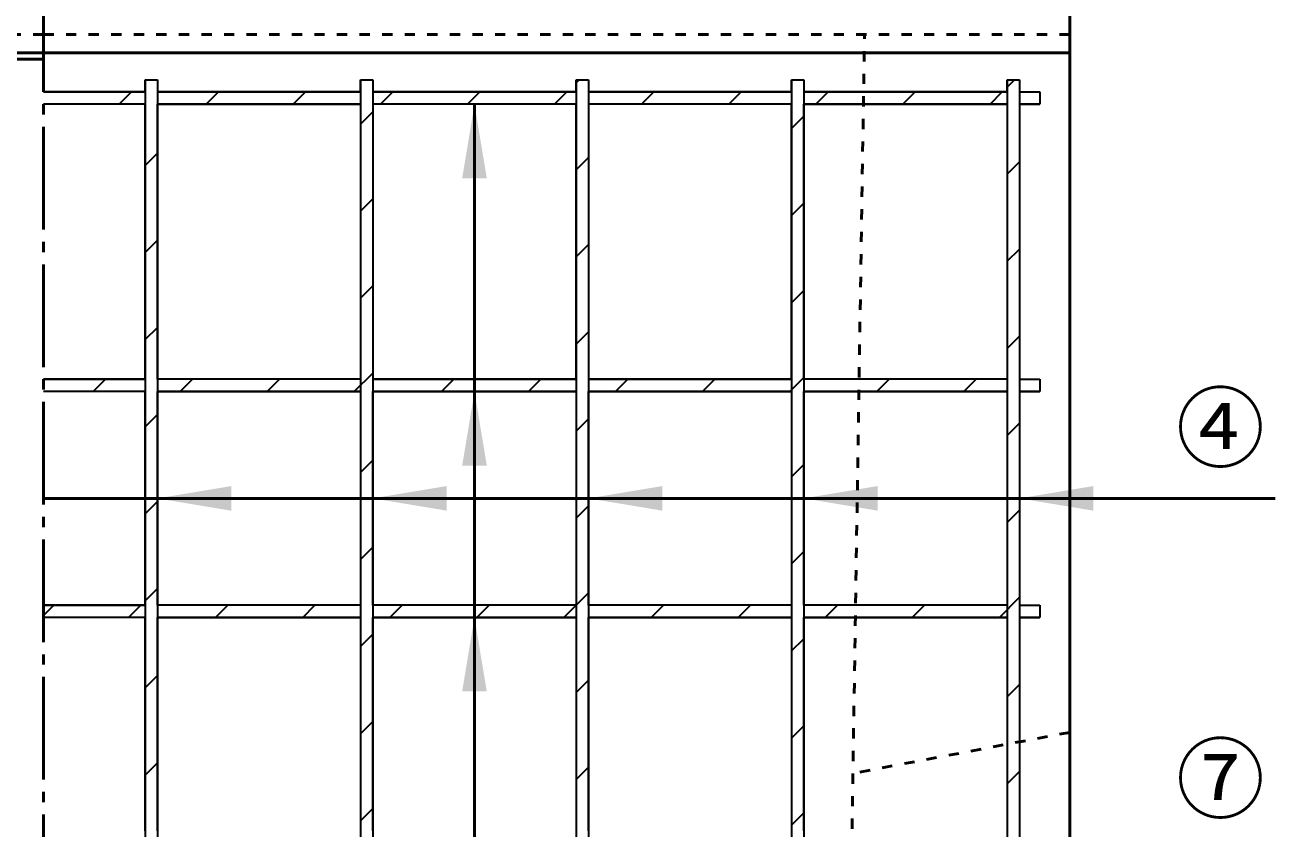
# Model space of a CAD drawing. Units: millimetres, scale not verified. Extents: x 100 to 4105, y 100 to 2870.
# Drawn here: x 2445 to 3054, y 824 to 1215 of the extents above; entities that cross this region are included whole.
import ezdxf
from ezdxf.enums import TextEntityAlignment as Align

# ---------------------------------------------------------------- set-up
doc = ezdxf.new("R2010")
doc.units = ezdxf.units.MM
doc.header["$LTSCALE"] = 5
doc.linetypes.add('USER1', pattern=[2.2, 1, -1.2])
doc.linetypes.add('USER2', pattern=[13.4, 10, -1.2, 1, -1.2])
doc.layers.add('V-nasSTD', color=7, linetype='Continuous', lineweight=35)
doc.styles.add('ＭＳ ゴシック', font='')
doc.styles.get('ＭＳ ゴシック').set_extended_font_data('MS Gothic')

msp = doc.modelspace()

# ---------------------------------------------------------------- hatches: boundary and pattern name
at = {"layer": 'V-nasSTD'}
for points in [[(2658.106, 1140.244), (2664.106, 1176.244), (2670.106, 1140.244)], [(2658.106, 1000.244), (2664.106, 1036.244), (2670.106, 1000.244)], [(2545.606, 990.244), (2509.606, 984.244), (2545.606, 978.244)], [(2650.606, 990.244), (2614.606, 984.244), (2650.606, 978.244)], [(2755.606, 990.244), (2719.606, 984.244), (2755.606, 978.244)], [(2860.606, 990.244), (2824.606, 984.244), (2860.606, 978.244)], [(2965.606, 990.244), (2929.606, 984.244), (2965.606, 978.244)], [(2658.106, 890.244), (2664.106, 926.244), (2670.106, 890.244)]]:
    msp.add_hatch(color=256, dxfattribs=at).paths.add_polyline_path(points)

# ---------------------------------------------------------------- linework, layer by layer
at = {"layer": 'V-nasSTD', "linetype": 'USER2', "lineweight": 50}
msp.add_line((2454.106, 445.244), (2454.106, 1411.244), dxfattribs=at)
at = {"layer": 'V-nasSTD', "lineweight": 50}
for p, q in [((2954.106, 1386.244), (2954.106, 1201.244)), ((2954.106, 1210.244), (2954.106, 470.244)), ((1954.106, 1201.244), (2954.106, 1201.244)), ((1954.106, 1198.244), (2454.106, 1198.244)), ((2664.106, 415.244), (2664.106, 1176.244)), ((3054.106, 984.244), (2454.106, 984.244))]:
    msp.add_line(p, q, dxfattribs=at)
at = {"layer": 'V-nasSTD', "linetype": 'USER1', "lineweight": 50}
for p, q in [((1954.106, 1210.244), (2454.106, 1210.244)), ((2454.106, 1210.244), (2954.106, 1210.244)), ((2844.106, 570.244), (2854.106, 1210.244)), ((2954.106, 870.244), (2848.481, 850.244))]:
    msp.add_line(p, q, dxfattribs=at)
at = {"layer": 'V-nasSTD'}
for p, q in [((2503.606, 1188.244), (2503.606, 498.244)), ((2503.606, 1188.244), (2509.606, 1188.244)), ((2503.606, 1182.244), (2503.606, 1188.244)), ((2503.606, 1188.244), (2509.606, 1188.244)), ((2503.606, 1182.244), (2503.606, 1188.244)), ((2503.606, 1188.244), (2509.606, 1188.244)), ((2509.606, 1188.244), (2509.606, 498.244)), ((2509.606, 1188.244), (2509.606, 1182.244)), ((2509.606, 1188.244), (2509.606, 1182.244)), ((2608.606, 1188.244), (2608.606, 498.244)), ((2608.606, 1188.244), (2614.606, 1188.244)), ((2608.606, 1182.244), (2608.606, 1188.244)), ((2608.606, 1188.244), (2614.606, 1188.244)), ((2608.606, 1182.244), (2608.606, 1188.244)), ((2608.606, 1188.244), (2614.606, 1188.244)), ((2614.606, 1188.244), (2614.606, 498.244)), ((2614.606, 1188.244), (2614.606, 1182.244)), ((2614.606, 1188.244), (2614.606, 1182.244)), ((2713.606, 1188.244), (2713.606, 498.244)), ((2713.606, 1188.244), (2719.606, 1188.244)), ((2713.606, 1182.244), (2713.606, 1188.244)), ((2713.606, 1188.244), (2719.606, 1188.244)), ((2713.606, 1186.722), (2715.128, 1188.244)), ((2713.606, 1182.244), (2713.606, 1188.244)), ((2713.606, 1188.244), (2719.606, 1188.244)), ((2719.606, 1188.244), (2719.606, 498.244)), ((2719.606, 1188.244), (2719.606, 1182.244)), ((2719.606, 1188.244), (2719.606, 1182.244)), ((2818.606, 1188.244), (2818.606, 498.244)), ((2818.606, 1188.244), (2824.606, 1188.244)), ((2818.606, 1182.244), (2818.606, 1188.244)), ((2818.606, 1188.244), (2824.606, 1188.244)), ((2818.606, 1182.244), (2818.606, 1188.244)), ((2818.606, 1188.244), (2824.606, 1188.244)), ((2824.606, 1188.244), (2824.606, 498.244)), ((2824.606, 1188.244), (2824.606, 1182.244)), ((2824.606, 1188.244), (2824.606, 1182.244)), ((2923.606, 1188.244), (2923.606, 498.244)), ((2923.606, 1188.244), (2929.606, 1188.244)), ((2923.606, 1182.244), (2923.606, 1188.244)), ((2923.606, 1188.244), (2929.606, 1188.244)), ((2923.606, 1184.59), (2927.26, 1188.244)), ((2923.606, 1182.244), (2923.606, 1188.244)), ((2923.606, 1188.244), (2929.606, 1188.244)), ((2929.606, 1188.244), (2929.606, 498.244)), ((2929.606, 1188.244), (2929.606, 1182.244)), ((2929.606, 1188.244), (2929.606, 1182.244)), ((2503.606, 1182.244), (2454.106, 1182.244)), ((2454.106, 1182.244), (2503.606, 1182.244)), ((2454.106, 1182.244), (2503.606, 1182.244)), ((2490.996, 1176.244), (2496.996, 1182.244)), ((2608.606, 1182.244), (2509.606, 1182.244)), ((2509.606, 1182.244), (2608.606, 1182.244)), ((2509.606, 1182.244), (2608.606, 1182.244)), ((2533.422, 1176.244), (2539.422, 1182.244)), ((2575.848, 1176.244), (2581.848, 1182.244)), ((2713.606, 1182.244), (2614.606, 1182.244)), ((2614.606, 1182.244), (2713.606, 1182.244)), ((2614.606, 1182.244), (2713.606, 1182.244)), ((2618.275, 1176.244), (2624.275, 1182.244)), ((2660.701, 1176.244), (2666.701, 1182.244)), ((2703.128, 1176.244), (2709.128, 1182.244)), ((2818.606, 1182.244), (2719.606, 1182.244)), ((2719.606, 1182.244), (2818.606, 1182.244)), ((2719.606, 1182.244), (2818.606, 1182.244)), ((2745.554, 1176.244), (2751.554, 1182.244)), ((2787.981, 1176.244), (2793.981, 1182.244)), ((2923.606, 1182.244), (2824.606, 1182.244)), ((2824.606, 1182.244), (2853.668, 1182.244)), ((2824.606, 1182.244), (2853.668, 1182.244)), ((2830.407, 1176.244), (2836.407, 1182.244)), ((2853.668, 1182.244), (2923.606, 1182.244)), ((2853.668, 1182.244), (2923.606, 1182.244)), ((2872.833, 1176.244), (2878.833, 1182.244)), ((2915.26, 1176.244), (2921.26, 1182.244)), ((2929.606, 1182.244), (2939.606, 1182.244)), ((2929.606, 1182.244), (2939.606, 1182.244)), ((2929.606, 1182.244), (2939.606, 1182.244)), ((2939.606, 1182.244), (2939.606, 1176.244)), ((2939.606, 1182.244), (2939.606, 1176.244)), ((2939.606, 1182.244), (2939.606, 1176.244)), ((2503.606, 1176.244), (2454.106, 1176.244)), ((2503.606, 1176.244), (2454.106, 1176.244)), ((2503.606, 1176.244), (2454.106, 1176.244)), ((2503.606, 1042.244), (2503.606, 1176.244)), ((2503.606, 1042.244), (2503.606, 1176.244)), ((2608.606, 1176.244), (2509.606, 1176.244)), ((2509.606, 1077.068), (2509.606, 1176.244)), ((2509.606, 1176.244), (2608.606, 1176.244)), ((2509.606, 1077.068), (2509.606, 1176.244)), ((2509.606, 1176.244), (2608.606, 1176.244)), ((2608.606, 1176.244), (2608.606, 1042.244)), ((2608.606, 1176.244), (2608.606, 1042.244)), ((2713.606, 1176.244), (2614.606, 1176.244)), ((2713.606, 1176.244), (2614.606, 1176.244)), ((2614.606, 1176.244), (2614.606, 1077.068)), ((2713.606, 1176.244), (2614.606, 1176.244)), ((2614.606, 1176.244), (2614.606, 1077.068)), ((2713.606, 1042.244), (2713.606, 1176.244)), ((2713.606, 1042.244), (2713.606, 1176.244)), ((2818.606, 1176.244), (2719.606, 1176.244)), ((2786.52, 1176.244), (2719.606, 1176.244)), ((2719.606, 1176.244), (2719.606, 1077.068)), ((2786.52, 1176.244), (2719.606, 1176.244)), ((2719.606, 1176.244), (2719.606, 1077.068)), ((2818.606, 1176.244), (2786.52, 1176.244)), ((2818.606, 1176.244), (2786.52, 1176.244)), ((2818.606, 1042.244), (2818.606, 1176.244)), ((2818.606, 1042.244), (2818.606, 1176.244)), ((2923.606, 1176.244), (2824.606, 1176.244)), ((2824.606, 1042.244), (2824.606, 1176.244)), ((2824.606, 1176.244), (2853.574, 1176.244)), ((2824.606, 1042.244), (2824.606, 1176.244)), ((2824.606, 1176.244), (2853.574, 1176.244)), ((2853.574, 1176.244), (2923.606, 1176.244)), ((2853.574, 1176.244), (2923.606, 1176.244)), ((2923.606, 1176.244), (2923.606, 1077.068)), ((2923.606, 1176.244), (2923.606, 1077.068)), ((2929.606, 1176.244), (2939.606, 1176.244)), ((2939.606, 1176.244), (2929.606, 1176.244)), ((2929.606, 1176.244), (2929.606, 1042.244)), ((2939.606, 1176.244), (2929.606, 1176.244)), ((2929.606, 1176.244), (2929.606, 1042.244)), ((2608.606, 1166.575), (2614.606, 1172.575)), ((2818.606, 1164.443), (2824.606, 1170.443)), ((2503.606, 1146.428), (2509.606, 1152.428)), ((2713.606, 1144.296), (2719.606, 1150.296)), ((2923.606, 1142.164), (2929.606, 1148.164)), ((2608.606, 1124.149), (2614.606, 1130.149)), ((2818.606, 1122.017), (2824.606, 1128.017)), ((2503.606, 1104.001), (2509.606, 1110.001)), ((2713.606, 1101.869), (2719.606, 1107.869)), ((2923.606, 1099.737), (2929.606, 1105.737)), ((2608.606, 1081.722), (2614.606, 1087.722)), ((2818.606, 1079.59), (2824.606, 1085.59)), ((2509.606, 1042.244), (2509.606, 1077.068)), ((2614.606, 1077.068), (2614.606, 1042.244)), ((2719.606, 1077.068), (2719.606, 1042.244)), ((2923.606, 1077.068), (2923.606, 1042.244)), ((2923.606, 1077.068), (2923.606, 1042.244)), ((2503.606, 1061.575), (2509.606, 1067.575)), ((2713.606, 1059.443), (2719.606, 1065.443)), ((2923.606, 1057.311), (2929.606, 1063.311)), ((2503.606, 1042.244), (2454.106, 1042.244)), ((2454.106, 1042.244), (2503.606, 1042.244)), ((2454.106, 1042.244), (2503.606, 1042.244)), ((2478.275, 1036.244), (2484.275, 1042.244)), ((2608.606, 1042.244), (2509.606, 1042.244)), ((2608.606, 1042.244), (2509.606, 1042.244)), ((2608.606, 1042.244), (2509.606, 1042.244)), ((2520.701, 1036.244), (2526.701, 1042.244)), ((2563.128, 1036.244), (2569.128, 1042.244)), ((2605.554, 1036.244), (2614.606, 1045.296)), ((2713.606, 1042.244), (2614.606, 1042.244)), ((2614.606, 1042.244), (2713.606, 1042.244)), ((2614.606, 1042.244), (2713.606, 1042.244)), ((2647.981, 1036.244), (2653.981, 1042.244)), ((2690.407, 1036.244), (2696.407, 1042.244)), ((2818.606, 1042.244), (2719.606, 1042.244)), ((2719.606, 1042.244), (2818.606, 1042.244)), ((2719.606, 1042.244), (2818.606, 1042.244)), ((2732.833, 1036.244), (2738.833, 1042.244)), ((2775.26, 1036.244), (2781.26, 1042.244)), ((2817.686, 1036.244), (2824.606, 1043.164)), ((2923.606, 1042.244), (2824.606, 1042.244)), ((2851.481, 1042.244), (2824.606, 1042.244)), ((2923.606, 1042.244), (2851.481, 1042.244)), ((2923.606, 1042.244), (2851.481, 1042.244)), ((2860.113, 1036.244), (2866.113, 1042.244)), ((2902.539, 1036.244), (2908.539, 1042.244)), ((2929.606, 1042.244), (2939.606, 1042.244)), ((2929.606, 1042.244), (2939.606, 1042.244)), ((2929.606, 1042.244), (2939.606, 1042.244)), ((2939.606, 1042.244), (2939.606, 1036.244)), ((2939.606, 1042.244), (2939.606, 1036.244)), ((2939.606, 1042.244), (2939.606, 1036.244)), ((2503.606, 1036.244), (2454.106, 1036.244)), ((2503.606, 1036.244), (2454.106, 1036.244)), ((2503.606, 1036.244), (2454.106, 1036.244)), ((2503.606, 932.244), (2503.606, 1036.244)), ((2608.606, 1036.244), (2509.606, 1036.244)), ((2509.606, 1036.244), (2608.606, 1036.244)), ((2509.606, 932.244), (2509.606, 1036.244)), ((2509.606, 1036.244), (2608.606, 1036.244)), ((2608.606, 1036.244), (2608.606, 932.244)), ((2713.606, 1036.244), (2614.606, 1036.244)), ((2614.606, 1036.244), (2713.606, 1036.244)), ((2614.606, 932.244), (2614.606, 1036.244)), ((2614.606, 1036.244), (2713.606, 1036.244)), ((2713.606, 1036.244), (2713.606, 932.244)), ((2818.606, 1036.244), (2719.606, 1036.244)), ((2719.606, 1036.244), (2786.52, 1036.244)), ((2719.606, 932.244), (2719.606, 1036.244)), ((2719.606, 1036.244), (2786.52, 1036.244)), ((2786.52, 1036.244), (2818.606, 1036.244)), ((2818.606, 1036.244), (2818.606, 932.244)), ((2923.606, 1036.244), (2824.606, 1036.244)), ((2824.606, 932.244), (2824.606, 1036.244)), ((2824.606, 1036.244), (2851.387, 1036.244)), ((2851.387, 1036.244), (2923.606, 1036.244)), ((2851.387, 1036.244), (2923.606, 1036.244)), ((2923.606, 1036.244), (2923.606, 932.244)), ((2929.606, 1036.244), (2939.606, 1036.244)), ((2939.606, 1036.244), (2929.606, 1036.244)), ((2939.606, 1036.244), (2929.606, 1036.244)), ((2929.606, 1036.244), (2929.606, 932.244)), ((2503.606, 1019.149), (2509.606, 1025.149)), ((2713.606, 1017.017), (2719.606, 1023.017)), ((2923.606, 1014.885), (2929.606, 1020.885)), ((2608.606, 996.869), (2614.606, 1002.869)), ((2818.606, 994.737), (2824.606, 1000.737)), ((2503.606, 976.722), (2509.606, 982.722)), ((2713.606, 974.59), (2719.606, 980.59)), ((2923.606, 972.458), (2929.606, 978.458)), ((2608.606, 954.443), (2614.606, 960.443)), ((2818.606, 952.311), (2824.606, 958.311)), ((2503.606, 934.296), (2509.606, 940.296)), ((2707.686, 926.244), (2719.606, 938.164)), ((2503.606, 932.244), (2454.106, 932.244)), ((2454.106, 932.244), (2503.606, 932.244)), ((2454.106, 927.222), (2459.128, 932.244)), ((2454.106, 932.244), (2503.606, 932.244)), ((2495.554, 926.244), (2501.554, 932.244)), ((2608.606, 932.244), (2509.606, 932.244)), ((2608.606, 932.244), (2509.606, 932.244)), ((2608.606, 932.244), (2509.606, 932.244)), ((2537.981, 926.244), (2543.981, 932.244)), ((2580.407, 926.244), (2586.407, 932.244)), ((2713.606, 932.244), (2614.606, 932.244)), ((2713.606, 932.244), (2614.606, 932.244)), ((2713.606, 932.244), (2614.606, 932.244)), ((2622.833, 926.244), (2628.833, 932.244)), ((2665.26, 926.244), (2671.26, 932.244)), ((2818.606, 932.244), (2719.606, 932.244)), ((2818.606, 932.244), (2719.606, 932.244)), ((2818.606, 932.244), (2719.606, 932.244)), ((2750.113, 926.244), (2756.113, 932.244)), ((2792.539, 926.244), (2798.539, 932.244)), ((2923.606, 932.244), (2824.606, 932.244)), ((2849.762, 932.244), (2824.606, 932.244)), ((2834.965, 926.244), (2840.965, 932.244)), ((2923.606, 932.244), (2849.762, 932.244)), ((2923.606, 932.244), (2849.762, 932.244)), ((2877.392, 926.244), (2883.392, 932.244)), ((2919.818, 926.244), (2929.606, 936.032)), ((2929.606, 932.244), (2939.606, 932.244)), ((2929.606, 932.244), (2939.606, 932.244)), ((2929.606, 932.244), (2939.606, 932.244)), ((2939.606, 932.244), (2939.606, 926.244)), ((2939.606, 932.244), (2939.606, 926.244)), ((2939.606, 932.244), (2939.606, 926.244)), ((2503.606, 926.244), (2454.106, 926.244)), ((2503.606, 926.244), (2454.106, 926.244)), ((2503.606, 926.244), (2454.106, 926.244)), ((2503.606, 822.244), (2503.606, 926.244)), ((2608.606, 926.244), (2509.606, 926.244)), ((2509.606, 926.244), (2608.606, 926.244)), ((2509.606, 822.244), (2509.606, 926.244)), ((2509.606, 926.244), (2608.606, 926.244)), ((2608.606, 926.244), (2608.606, 822.244)), ((2713.606, 926.244), (2614.606, 926.244)), ((2614.606, 926.244), (2713.606, 926.244)), ((2614.606, 822.244), (2614.606, 926.244)), ((2614.606, 926.244), (2713.606, 926.244)), ((2713.606, 926.244), (2713.606, 822.244)), ((2818.606, 926.244), (2719.606, 926.244)), ((2719.606, 822.244), (2719.606, 926.244)), ((2719.606, 926.244), (2786.52, 926.244)), ((2786.52, 926.244), (2818.606, 926.244)), ((2786.52, 926.244), (2818.606, 926.244)), ((2818.606, 926.244), (2818.606, 822.244)), ((2923.606, 926.244), (2824.606, 926.244)), ((2824.606, 822.244), (2824.606, 926.244)), ((2824.606, 926.244), (2849.668, 926.244)), ((2849.668, 926.244), (2923.606, 926.244)), ((2849.668, 926.244), (2923.606, 926.244)), ((2923.606, 926.244), (2923.606, 864.469)), ((2929.606, 926.244), (2939.606, 926.244)), ((2939.606, 926.244), (2929.606, 926.244)), ((2939.606, 926.244), (2929.606, 926.244)), ((2929.606, 926.244), (2929.606, 865.605)), ((2608.606, 912.017), (2614.606, 918.017)), ((2818.606, 909.885), (2824.606, 915.885)), ((2503.606, 891.869), (2509.606, 897.869)), ((2713.606, 889.737), (2719.606, 895.737)), ((2923.606, 887.605), (2929.606, 893.605)), ((2608.606, 869.59), (2614.606, 875.59)), ((2818.606, 867.458), (2824.606, 873.458)), ((2929.606, 865.605), (2929.606, 822.244)), ((2923.606, 864.469), (2923.606, 822.244)), ((2503.606, 849.443), (2509.606, 855.443)), ((2713.606, 847.311), (2719.606, 853.311)), ((2923.606, 845.179), (2929.606, 851.179)), ((2608.606, 827.164), (2614.606, 833.164)), ((2818.606, 825.032), (2824.606, 831.032))]:
    msp.add_line(p, q, dxfattribs=at)

# ---------------------------------------------------------------- texts
at = {"layer": 'V-nasSTD', "style": 'ＭＳ ゴシック'}
for s, p in [('④', (3005.906, 1034.444)), ('⑦', (3005.906, 863.444))]:
    msp.add_text(s, height=31.67, dxfattribs=at).set_placement(p, align=Align.TOP_LEFT)

doc.saveas('drawing.dxf')
